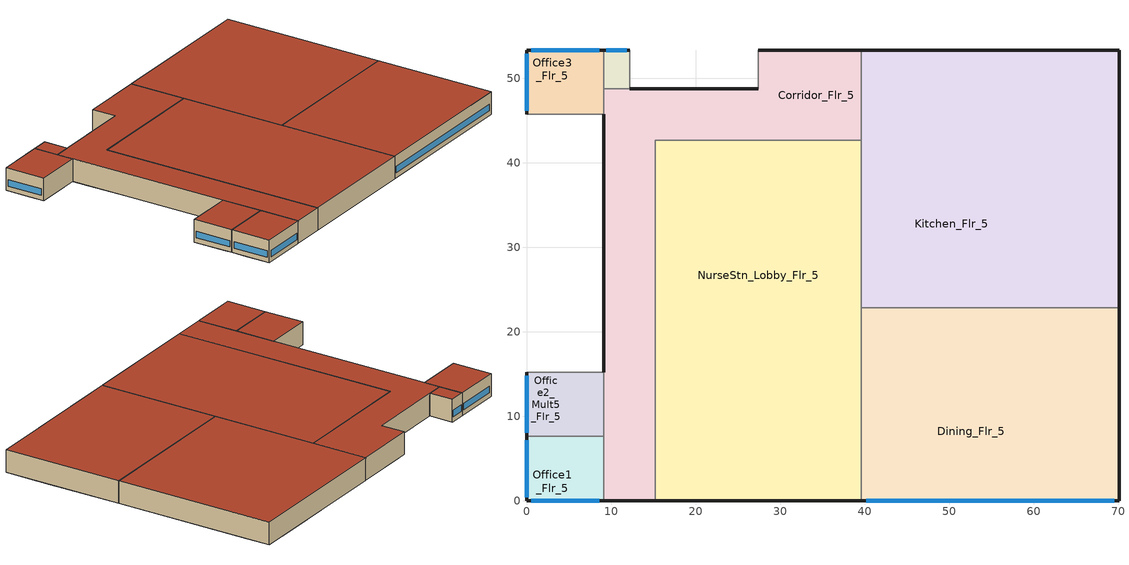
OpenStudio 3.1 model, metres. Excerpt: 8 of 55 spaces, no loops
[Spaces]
Corridor_Flr_5
 floor to NurseStn_Lobby_Flr_4: 15.24,42.67 15.24,33.53 9.14,33.53 9.14,42.67 z17.07
 floor to Corridor_NW_Flr_4: 39.62,53.34 39.62,42.67 9.14,42.67 9.14,48.77 28.96,48.77 28.96,53.34 z17.07
 floor to Corridor_SE_Flr_4: 15.24,10.67 15.24,4.57 9.14,4.57 9.14,10.67 z17.07
 floor adiabatic (Floor Adiabatic construction): 28.96,53.34 28.96,48.77 27.43,48.77 27.43,53.34 z17.07; 15.24,4.57 15.24,0 9.14,0 9.14,4.57 z17.07
 floor to Lab_Flr_4: 15.24,33.53 15.24,10.67 9.14,10.67 9.14,33.53 z17.07
 wall outside: 9.14,0 15.24,0 / 39.62,53.34 27.43,53.34 / 27.43,48.77 12.19,48.77 / 9.14,45.72 9.14,15.24 z17.07:21.34
 wall to Kitchen_Flr_5: 39.62,42.67 39.62,53.34 z17.07:21.34
 wall adiabatic (Wall Adiabatic construction): 27.43,53.34 27.43,48.77 z17.07:21.34
 wall to NurseStn_Lobby_Flr_5: 15.24,0 15.24,42.67 39.62,42.67 z17.07:21.34
 wall to Office1_Flr_5: 9.14,7.62 9.14,0 z17.07:21.34
 wall to Office4_Mult6_Flr_5: 12.19,48.77 9.14,48.77 z17.07:21.34
 wall to Office2_Mult5_Flr_5: 9.14,15.24 9.14,7.62 z17.07:21.34
 wall to Office3_Flr_5: 9.14,48.77 9.14,45.72 z17.07:21.34
 roof outside: 15.24,0 15.24,42.67 39.62,42.67 39.62,53.34 27.43,53.34 27.43,48.77 9.14,48.77 9.14,0 z21.34
Kitchen_Flr_5
 floor to PatRoom5_Mult10_Flr_4: 44.2,53.34 44.2,48.77 39.62,48.77 39.62,53.34 z17.07
 floor to Corridor_NW_Flr_4: 65.53,48.77 65.53,42.67 39.62,42.67 39.62,48.77 z17.07
 floor to Radiology_Flr_4: 60.96,42.67 60.96,22.86 39.62,22.86 39.62,42.67 z17.07
 floor to Corridor_SE_Flr_4: 65.53,42.67 65.53,22.86 60.96,22.86 60.96,42.67 z17.07
 floor to PatRoom4_Flr_4: 70.1,53.34 70.1,48.77 62.48,48.77 62.48,53.34 z17.07
 floor adiabatic (Floor Adiabatic construction): 70.1,48.77 70.1,22.86 65.53,22.86 65.53,48.77 z17.07; 62.48,53.34 62.48,48.77 44.2,48.77 44.2,53.34 z17.07
 wall outside: 70.1,22.86 70.1,53.34 39.62,53.34 z17.07:21.34
 wall to NurseStn_Lobby_Flr_5: 39.62,42.67 39.62,22.86 z17.07:21.34
 wall to Dining_Flr_5: 39.62,22.86 70.1,22.86 z17.07:21.34
 roof outside: 70.1,22.86 70.1,53.34 39.62,53.34 39.62,22.86 z21.34
NurseStn_Lobby_Flr_5
 floor to NurseStn_Lobby_Flr_4: 39.62,42.67 39.62,10.67 28.96,10.67 28.96,19.81 15.24,19.81 15.24,42.67 z17.07
 floor to Corridor_SE_Flr_4: 39.62,10.67 39.62,0 28.96,0 28.96,4.57 15.24,4.57 15.24,10.67 z17.07
 floor adiabatic (Floor Adiabatic construction): 28.96,4.57 28.96,0 15.24,0 15.24,4.57 z17.07
 floor to Lab_Flr_4: 28.96,19.81 28.96,10.67 15.24,10.67 15.24,19.81 z17.07
 wall outside: 15.24,0 39.62,0 z17.07:21.34
 wall to Dining_Flr_5: 39.62,0 39.62,22.86 z17.07:21.34
 roof outside: 39.62,0 39.62,42.67 15.24,42.67 15.24,0 z21.34
Office1_Flr_5
 floor to PatRoom6_Flr_4: 6.1,4.57 6.1,0 0,0 0,4.57 z17.07
 floor to PatRoom7_Mult10_Flr_4: 4.57,7.62 4.57,4.57 0,4.57 0,7.62 z17.07
 floor to Corridor_SE_Flr_4: 9.14,7.62 9.14,4.57 4.57,4.57 4.57,7.62 z17.07
 floor adiabatic (Floor Adiabatic construction): 9.14,4.57 9.14,0 6.1,0 6.1,4.57 z17.07
 wall outside: 0,7.62 0,0 9.14,0 z17.07:21.34
 wall to Office2_Mult5_Flr_5: 9.14,7.62 0,7.62 z17.07:21.34
 window: 0,7.16 0,0.46 / 0.55,0 8.6,0 z17.98:19.2
 roof outside: 9.14,0 9.14,7.62 0,7.62 0,0 z21.34
Office4_Mult6_Flr_5
 floor adiabatic (Floor Adiabatic construction): 12.19,53.34 12.19,48.77 9.14,48.77 9.14,53.34 z17.07
 wall outside: 12.19,53.34 9.14,53.34 z17.07:21.34
 wall to Office3_Flr_5: 9.14,53.34 9.14,48.77 z17.07:21.34
 wall adiabatic (Wall Adiabatic construction): 12.19,48.77 12.19,53.34 z17.07:21.34
 window: 11.88,53.34 9.45,53.34 z17.98:19.2
 roof outside: 12.19,48.77 12.19,53.34 9.14,53.34 9.14,48.77 z21.34
Office3_Flr_5
 floor to PatRoom8_Flr_4: 6.1,53.34 6.1,48.77 0,48.77 0,53.34 z17.07
 floor to Corridor_NW_Flr_4: 9.14,48.77 9.14,45.72 4.57,45.72 4.57,48.77 z17.07
 floor adiabatic (Floor Adiabatic construction): 9.14,53.34 9.14,48.77 6.1,48.77 6.1,53.34 z17.07; 4.57,48.77 4.57,45.72 0,45.72 0,48.77 z17.07
 wall outside: 9.14,53.34 0,53.34 0,45.72 z17.07:21.34
 wall adiabatic (Wall Adiabatic construction): 0,45.72 9.14,45.72 z17.07:21.34
 window: 0,52.88 0,46.18 / 8.6,53.34 0.55,53.34 z17.98:19.2
 roof outside: 9.14,45.72 9.14,53.34 0,53.34 0,45.72 z21.34
Office2_Mult5_Flr_5
 floor to PatRoom7_Mult10_Flr_4: 4.57,8.99 4.57,7.62 0,7.62 0,8.99 z17.07
 floor to Corridor_NW_Flr_4: 9.14,15.24 9.14,10.67 4.57,10.67 4.57,15.24 z17.07
 floor to Corridor_SE_Flr_4: 9.14,10.67 9.14,7.62 4.57,7.62 4.57,10.67 z17.07
 floor adiabatic (Floor Adiabatic construction): 4.57,15.24 4.57,8.99 0,8.99 0,15.24 z17.07
 wall outside: 0,15.24 0,7.62 z17.07:21.34
 wall adiabatic (Wall Adiabatic construction): 9.14,15.24 0,15.24 z17.07:21.34
 window: 0,14.78 0,8.08 z17.98:19.2
 roof outside: 9.14,7.62 9.14,15.24 0,15.24 0,7.62 z21.34
Dining_Flr_5
 floor to NurseStn_Lobby_Flr_4: 60.96,19.81 60.96,10.67 39.62,10.67 39.62,19.81 z17.07
 floor to PatRoom3_Mult10_Flr_4: 70.1,8.99 70.1,4.57 65.53,4.57 65.53,8.99 z17.07
 floor to Radiology_Flr_4: 60.96,22.86 60.96,19.81 39.62,19.81 39.62,22.86 z17.07
 floor to PatRoom2_Flr_4: 70.1,4.57 70.1,0 62.48,0 62.48,4.57 z17.07
 floor to Corridor_SE_Flr_4: 65.53,22.86 65.53,4.57 39.62,4.57 39.62,10.67 60.96,10.67 60.96,22.86 z17.07
 floor to PatRoom1_Mult10_Flr_4: 44.2,4.57 44.2,0 39.62,0 39.62,4.57 z17.07
 floor adiabatic (Floor Adiabatic construction): 70.1,22.86 70.1,8.99 65.53,8.99 65.53,22.86 z17.07; 62.48,4.57 62.48,0 44.2,0 44.2,4.57 z17.07
 wall outside: 39.62,0 70.1,0 70.1,22.86 z17.07:21.34
 window: 40.2,0 69.53,0 z17.98:19.2
 roof outside: 70.1,0 70.1,22.86 39.62,22.86 39.62,0 z21.34
[ClimateZones]
Climate Zone Institution Name 1=ASHRAE; Climate Zone Document Name 1=ANSI/ASHRAE Standard 169; Climate Zone Document Year 1=2006; Climate Zone Value 1=2A
[Building]
-Hospital-ASHRAE 169-2013-2A created: 2021-08-23 21:15:38 +0000: Default Construction Set=90.1-2010 - Hospital - ASHRAE 169-2013-2A; Standards Number of Stories=6; Standards Number of Above Ground Stories=5; Standards Building Type=Hospital
[Site]
Tampa-MacDill AFB_FL_USA: Latitude {deg}=27.85; Longitude {deg}=-82.52; Time Zone {hr}=-5; Elevation {m}=8; Terrain=City
[Site:WaterMainsTemperature]
Calculation Method=Correlation; Annual Average Outdoor Air Temperature {C}=21.85; Maximum Difference In Monthly Average Outdoor Air Temperatures {deltaC}=14.3
[SizingPeriod:DesignDay] Barometric Pressure {Pa}=101229; Sky Clearness=0; Rain Indicator=0; Snow Indicator=0; Day of Month=21; Daylight Saving Time Indicator=0; Humidity Indicating Type=Wetbulb; Dry-Bulb Temperature Range Modifier Type=DefaultMultipliers
Name | Maximum Dry-Bulb Temperature {C} | Daily Dry-Bulb Temperature Range {deltaC} | Humidity Indicating Conditions at Maximum Dry-Bulb | Wind Speed {m/s} | Wind Direction {deg} | Month | Day Type | Solar Model Indicator | ASHRAE Taub | ASHRAE Taud
Tampa-MacDill.AFB_FL_USA Ann Clg .4% Condns DB=>MWB | 33.9 | 7.9 | 25.1 | 3.1 | 270 | 8 | SummerDesignDay | ASHRAETau | 0.491 | 2.016
Tampa-MacDill.AFB_FL_USA Ann Htg 99.6% Condns DB | 4.6 | 0 | 4.6 | 2.5 | 10 | 1 | WinterDesignDay | ASHRAEClearSky
[Site:GroundTemperature:FCfactorMethod]
January Ground Temperature {C}=24.2; February Ground Temperature {C}=18.9; March Ground Temperature {C}=15.7; April Ground Temperature {C}=13.6; May Ground Temperature {C}=15.5; June Ground Temperature {C}=17.1; July Ground Temperature {C}=21.2; August Ground Temperature {C}=26.9; September Ground Temperature {C}=27.6; October Ground Temperature {C}=27.9; November Ground Temperature {C}=27.4; December Ground Temperature {C}=26.2
[Material:NoMass] Thermal Absorptance=0.9; Solar Absorptance=0.7
Name | Roughness | Thermal Resistance {m2-K/W} | Visible Absorptance
CP02 CARPET PAD | VeryRough | 0.21648 | 0.8
Nonres_Floor_Insulation | MediumSmooth | 2.88292 | 0.7
Typical Insulation R-6.78 | Smooth | 1.19347 | 0.7
Typical Carpet Pad | Smooth | 0.21648 | 0.8
Typical Insulation R-4.23 | Smooth | 0.745657 | 0.7
Typical Insulation R-19.72 | Smooth | 3.4722 | 0.7
Typical Insulation R-0.58 | Smooth | 0.101875 | 0.7
Typical Insulation R-0.01 | Smooth | 0.001 | 0.7
[Material]
Name | Roughness | Thickness {m} | Conductivity {W/m-K} | Density {kg/m3} | Specific Heat {J/kg-K} | Thermal Absorptance | Solar Absorptance | Visible Absorptance
100mm Normalweight concrete floor | MediumSmooth | 0.1016 | 2.31 | 2322 | 832
G01 13mm gypsum board | Smooth | 0.0127 | 0.16 | 800 | 1090 | 0.9 | 0.7 | 0.5
4 in. Normalweight Concrete Floor | MediumRough | 0.1016 | 2.31 | 2322 | 832 | 0.9 | 0.7 | 0.7
1IN Stucco | Smooth | 0.0253 | 0.6918 | 1858 | 837 | 0.9 | 0.7 | 0.92
8IN CONCRETE HW RefBldg | Rough | 0.2032 | 1.311 | 2240 | 836.8 | 0.9 | 0.7 | 0.7
1/2IN Gypsum | Smooth | 0.0127 | 0.16 | 784.9 | 830 | 0.9 | 0.4 | 0.4
Roof Membrane - Highly Reflective | VeryRough | 0.0095 | 0.16 | 1121.29 | 1460 | 0.75 | 0.45 | 0.7
Metal Roof Surface; F08 Metal surface | Smooth | 0.0008 | 45.28 | 7824 | 500 | 0.9 | 0.7 | 0.7
6 in. Normalweight Concrete Floor | MediumRough | 0.1524 | 2.31 | 2322 | 832 | 0.9 | 0.7 | 0.7
8 in. Concrete Block Basement Wall | MediumRough | 0.2032 | 1.326 | 1842 | 912 | 0.9 | 0.7 | 0.7
G05 25mm wood | MediumSmooth | 0.0254 | 0.15 | 608 | 1630 | 0.9 | 0.5 | 0.5
Std Wood 6inch | MediumSmooth | 0.15 | 0.12 | 540 | 1210 | 0.9 | 0.7 | 0.7
[Construction]
Floor Adiabatic construction: CP02 CARPET PAD, 100mm Normalweight concrete floor, Nonres_Floor_Insulation
Wall Adiabatic construction; Typical Interior Wall: G01 13mm gypsum board, G01 13mm gypsum board
Typical Insulated Exterior Mass Floor R-9.35: Typical Insulation R-6.78, 4 in. Normalweight Concrete Floor, Typical Carpet Pad
Typical Insulated Exterior Mass Wall R-6.62: 1IN Stucco, 8IN CONCRETE HW RefBldg, Typical Insulation R-4.23, 1/2IN Gypsum
Typical IEAD Roof - Highly Reflective R-20.83: Roof Membrane - Highly Reflective, Typical Insulation R-19.72, Metal Roof Surface
Typical Interior Floor: 100mm Normalweight concrete floor, CP02 CARPET PAD
Typical Interior Ceiling: CP02 CARPET PAD, 100mm Normalweight concrete floor
Typical Insulated Carpeted 6in Slab Floor: 6 in. Normalweight Concrete Floor, Typical Carpet Pad
Typical Insulated Basement Mass Wall: 8 in. Concrete Block Basement Wall
U 0.72 SHGC 0.25 Sgl Ref-B-M Tint 6mm: REF B TINT MID 6MM
Typical Insulated Metal Door R-1.43: F08 Metal surface, Typical Insulation R-0.58
U 0.88 SHGC 0.16 Sgl Ref-A-L Clr 6mm: REF A CLEAR LO 6MM
Typical Overhead Door R-0.86: Typical Insulation R-0.01
U 1.98 SHGC 0.36 Sgl Ref-B-H Clr 6mm: REF B CLEAR HI 6MM
Typical Interior Window: Clear 3mm
Typical Interior Door; Typical Interior Partition: G05 25mm wood
InteriorFurnishings: Std Wood 6inch
[DefaultConstructionSet]
90.1-2010 - Hospital - ASHRAE 169-2013-2A: Default Exterior Surface Constructions=Default Surface Constructions 1; Default Interior Surface Constructions=Default Surface Constructions 2; Default Ground Contact Surface Constructions=Default Surface Constructions 3; Default Exterior SubSurface Constructions=Default Sub Surface Constructions 1; Default Interior SubSurface Constructions=Default Sub Surface Constructions 2; Interior Partition Construction=Typical Interior Partition
[DefaultSurfaceConstructions]
Name | Floor Construction | Wall Construction | Roof Ceiling Construction
Default Surface Constructions 1 | Typical Insulated Exterior Mass Floor R-9.35 | Typical Insulated Exterior Mass Wall R-6.62 | Typical IEAD Roof - Highly Reflective R-20.83
Default Surface Constructions 2 | Typical Interior Floor | Typical Interior Wall | Typical Interior Ceiling
Default Surface Constructions 3 | Typical Insulated Carpeted 6in Slab Floor | Typical Insulated Basement Mass Wall
[DefaultSubSurfaceConstructions]
Name | Fixed Window Construction | Operable Window Construction | Door Construction | Glass Door Construction | Overhead Door Construction | Skylight Construction | Tubular Daylight Dome Construction | Tubular Daylight Diffuser Construction
Default Sub Surface Constructions 1 | U 0.72 SHGC 0.25 Sgl Ref-B-M Tint 6mm | U 0.72 SHGC 0.25 Sgl Ref-B-M Tint 6mm | Typical Insulated Metal Door R-1.43 | U 0.88 SHGC 0.16 Sgl Ref-A-L Clr 6mm | Typical Overhead Door R-0.86 | U 1.98 SHGC 0.36 Sgl Ref-B-H Clr 6mm | Typical Interior Window | Typical Interior Window
Default Sub Surface Constructions 2 | Typical Interior Window | Typical Interior Window | Typical Interior Door
[WindowMaterial:Glazing] Optical Data Type=SpectralAverage; Infrared Transmittance at Normal Incidence=0; Front Side Infrared Hemispherical Emissivity=0.84; Conductivity {W/m-K}=0.9; Dirt Correction Factor for Solar and Visible Transmittance=1; Solar Diffusing=No
Name | Thickness {m} | Solar Transmittance at Normal Incidence | Front Side Solar Reflectance at Normal Incidence | Back Side Solar Reflectance at Normal Incidence | Visible Transmittance at Normal Incidence | Front Side Visible Reflectance at Normal Incidence | Back Side Visible Reflectance at Normal Incidence | Back Side Infrared Hemispherical Emissivity
REF B TINT MID 6MM | 0.006 | 0.1 | 0.11 | 0.41 | 0.13 | 0.1 | 0.32 | 0.45
REF A CLEAR LO 6MM | 0.006 | 0.066 | 0.341 | 0.493 | 0.08 | 0.41 | 0.37 | 0.4
REF B CLEAR HI 6MM | 0.006 | 0.24 | 0.16 | 0.32 | 0.3 | 0.16 | 0.29 | 0.6
Clear 3mm | 0.003 | 0.837 | 0.075 | 0.075 | 0.898 | 0.081 | 0.081 | 0.84
[Space] Building Story=Building Story 6; Part of Total Floor Area=Yes
Name | Space Type | Thermal Zone
Office1_Flr_5 | Hospital Office | Office1_Flr_5 ZN
Corridor_Flr_5 | Hospital Corridor | Corridor_Flr_5 ZN
Kitchen_Flr_5 | Hospital Kitchen | Kitchen_Flr_5 ZN
Office3_Flr_5 | Hospital Office | Office3_Flr_5 ZN
Office2_Mult5_Flr_5 | Hospital Office | Office2_Mult5_Flr_5 ZN
NurseStn_Lobby_Flr_5 | Hospital NurseStn | NurseStn_Lobby_Flr_5 ZN
Office4_Mult6_Flr_5 | Hospital Office | Office4_Mult6_Flr_5 ZN
Dining_Flr_5 | Hospital Dining | Dining_Flr_5 ZN
[BuildingStory]
Building Story 6: Nominal Z Coordinate {m}=17.0732
[SpaceType] Standards Building Type=Hospital
Name | Default Schedule Set | Design Specification Outdoor Air Object | Standards Space Type
Hospital Corridor | Hospital Corridor Schedule Set | Hospital Corridor Ventilation | Corridor
Hospital Dining | Hospital Dining Schedule Set | Hospital Dining Ventilation | Dining
Hospital Kitchen | Hospital Kitchen Schedule Set | Hospital Kitchen Ventilation | Kitchen
Hospital NurseStn | Hospital NurseStn Schedule Set | Hospital NurseStn Ventilation | NurseStn
Hospital Office | Hospital Office Schedule Set | Hospital Office Ventilation | Office
[People:Definition] Number of People Calculation Method=People/Area; Fraction Radiant=0.3
Name | People per Space Floor Area {person/m2}
Hospital Corridor People Definition | 0.0107639
Hospital Dining People Definition | 0.107639
Hospital Kitchen People Definition | 0.0538196
Hospital NurseStn People Definition | 0.0143483
Hospital Office People Definition | 0.0753474
[People] Work Efficiency Schedule=Work Efficiency Schedule; Clothing Insulation Schedule=Clothing Schedule; Air Velocity Schedule=Air Velocity Schedule; Multiplier=1
Name | People Definition | Space or SpaceType
Hospital Corridor People | Hospital Corridor People Definition | Hospital Corridor
Hospital Dining People | Hospital Dining People Definition | Hospital Dining
Hospital Kitchen People | Hospital Kitchen People Definition | Hospital Kitchen
Hospital NurseStn People | Hospital NurseStn People Definition | Hospital NurseStn
Hospital Office People | Hospital Office People Definition | Hospital Office
[Lights:Definition] Design Level Calculation Method=Watts/Area; Fraction Radiant=0.7; Fraction Visible=0.2; Return Air Fraction=0
Name | Watts per Space Floor Area {W/m2}
Hospital Corridor Lights Definition | 9.57988
Hospital Dining Lights Definition | 6.99654
Hospital Kitchen Lights Definition | 10.6563
Hospital NurseStn Lights Definition | 9.3646
Hospital Office Lights Definition | 10.7639
[Lights] Fraction Replaceable=1
Name | Lights Definition | Space or SpaceType
Hospital Corridor Lights | Hospital Corridor Lights Definition | Hospital Corridor
Hospital Dining Lights | Hospital Dining Lights Definition | Hospital Dining
Hospital Kitchen Lights | Hospital Kitchen Lights Definition | Hospital Kitchen
Hospital NurseStn Lights | Hospital NurseStn Lights Definition | Hospital NurseStn
Hospital Office Lights | Hospital Office Lights Definition | Hospital Office
[ElectricEquipment:Definition] Fraction Latent=0; Fraction Lost=0
Name | Design Level Calculation Method | Watts per Space Floor Area {W/m2} | Fraction Radiant | Design Level {W}
Hospital Dining Elec Equip Definition; Hospital Office Elec Equip Definition | Watts/Area | 10.7639 | 0.5
Hospital Kitchen Elec Equip Definition | Watts/Area | 80.7293 | 0.5
Hospital NurseStn Elec Equip Definition | Watts/Area | 11.1945 | 0.5
Kitchen Electric Equipment Definition1 | EquipmentLevel |  | 0.25 | 915
Kitchen Electric Equipment Definition2 | EquipmentLevel |  | 0.25 | 855
[ElectricEquipment]
Name | Electric Equipment Definition | Space or SpaceType | Schedule
Hospital Dining Elec Equip | Hospital Dining Elec Equip Definition | Hospital Dining
Hospital Kitchen Elec Equip | Hospital Kitchen Elec Equip Definition | Hospital Kitchen
Hospital NurseStn Elec Equip | Hospital NurseStn Elec Equip Definition | Hospital NurseStn
Hospital Office Elec Equip | Hospital Office Elec Equip Definition | Hospital Office
Kitchen_Reach-in-Freezer | Kitchen Electric Equipment Definition1 | Hospital Kitchen | Hospital ALWAYS_ON
Kitchen_Reach-in-Refrigerator | Kitchen Electric Equipment Definition2 | Hospital Kitchen | Hospital ALWAYS_ON
[DesignSpecification:OutdoorAir] Outdoor Air Method=Sum
Name | Outdoor Air Flow per Floor Area {m3/s-m2} | Outdoor Air Flow per Person {m3/s-person} | Outdoor Air Flow Rate {m3/s}
Hospital Corridor Ventilation | 0.0003048
Hospital Dining Ventilation | 0.0009144 | 0.00353961
Hospital Kitchen Ventilation | 0 | 0 | 3.398
Hospital NurseStn Ventilation; Hospital Office Ventilation | 0.0003048 | 0.00235974
[DefaultScheduleSet] People Activity Level Schedule=Hospital ACTIVITY_SCH; Infiltration Schedule=Hospital INFIL_SCH_PNNL
Name | Number of People Schedule | Lighting Schedule | Electric Equipment Schedule | Gas Equipment Schedule
Hospital Corridor Schedule Set | Hospital BLDG_OCC_EXTD_SCH | Hospital BLDG_LIGHT_CORRIDOR_SCH | Hospital BLDG_EQUIP_SCH
Hospital Dining Schedule Set | Hospital BLDG_OCC_EXTD_SCH | Hospital BLDG_LIGHT_SCH | Hospital BLDG_EQUIP_EXTD_SCH
Hospital Kitchen Schedule Set | Hospital BLDG_OCC_EXTD_SCH | Hospital BLDG_LIGHT_SCH | Hospital BLDG_EQUIP_EXTD_SCH | Hospital BLDG_EQUIP_SCH
Hospital NurseStn Schedule Set | Hospital BLDG_OCC_EXTD_SCH | Hospital BLDG_LIGHT_NURSEFLR234_SCH | Hospital BLDG_EQUIP_SCH
Hospital Office Schedule Set | Hospital BLDG_OCC_SCH | Hospital BLDG_LIGHT_OFFICE_SCH | Hospital BLDG_EQUIP_SCH
[ThermostatSetpoint:DualSetpoint] Heating Setpoint Temperature Schedule=Hospital HTGSETP_SCH; Cooling Setpoint Temperature Schedule=Hospital CLGSETP_SCH
Hospital Corridor Thermostat 3; Hospital Dining Thermostat 1; Hospital Kitchen Thermostat 1; Hospital NurseStn Thermostat 3; Hospital Office Thermostat 1; Hospital Office Thermostat 3; Hospital Office Thermostat 4; Hospital Office Thermostat 5
[GasEquipment:Definition]
Hospital Kitchen Gas Equip Definition: Design Level Calculation Method=Watts/Area; Watts per Space Floor Area {W/m2}=161.389; Fraction Latent=0; Fraction Radiant=0.5; Fraction Lost=0
[GasEquipment]
Hospital Kitchen Gas Equip: Gas Equipment Definition=Hospital Kitchen Gas Equip Definition; Space or SpaceType=Hospital Kitchen
[SpaceInfiltration:DesignFlowRate] Schedule=Hospital INFIL_SCH_PNNL; Design Flow Rate Calculation Method=Flow/ExteriorArea; Constant Term Coefficient=0; Temperature Term Coefficient=0; Velocity Term Coefficient=0.224; Velocity Squared Term Coefficient=0
Name | Space or SpaceType | Flow per Exterior Surface Area {m3/s-m2}
Corridor_Flr_5 Infiltration | Corridor_Flr_5 | 0.000200818
Dining_Flr_5 Infiltration | Dining_Flr_5 | 0.000140274
Kitchen_Flr_5 Infiltration | Kitchen_Flr_5 | 0.000124619
NurseStn_Lobby_Flr_5 Infiltration | NurseStn_Lobby_Flr_5 | 5.17915e-05
Office1_Flr_5 Infiltration | Office1_Flr_5 | 0.00028855
Office2_Mult5_Flr_5 Infiltration | Office2_Mult5_Flr_5 | 0.00018126
Office3_Flr_5 Infiltration | Office3_Flr_5 | 0.000288571
Office4_Mult6_Flr_5 Infiltration | Office4_Mult6_Flr_5 | 0.000275003
[ThermalZone] Use Ideal Air Loads=No
Corridor_Flr_5 ZN: Thermostat=Hospital Corridor Thermostat 3
Dining_Flr_5 ZN: Thermostat=Hospital Dining Thermostat 1
Kitchen_Flr_5 ZN: Thermostat=Hospital Kitchen Thermostat 1
NurseStn_Lobby_Flr_5 ZN: Thermostat=Hospital NurseStn Thermostat 3
Office1_Flr_5 ZN: Thermostat=Hospital Office Thermostat 1; Primary Daylighting Control=Office1_Flr_5 Daylt Sensor 1; Fraction of Zone Controlled by Primary Daylighting Control=0.224; Secondary Daylighting Control=Office1_Flr_5 Daylt Sensor 2; Fraction of Zone Controlled by Secondary Daylighting Control=0.224
Office2_Mult5_Flr_5 ZN: Thermostat=Hospital Office Thermostat 3; Multiplier=5
Office3_Flr_5 ZN: Thermostat=Hospital Office Thermostat 4; Primary Daylighting Control=Office3_Flr_5 Daylt Sensor 1; Fraction of Zone Controlled by Primary Daylighting Control=0.224; Secondary Daylighting Control=Office3_Flr_5 Daylt Sensor 2; Fraction of Zone Controlled by Secondary Daylighting Control=0.224
Office4_Mult6_Flr_5 ZN: Thermostat=Hospital Office Thermostat 5; Multiplier=6
[AvailabilityManager:NightCycle] Applicability Schedule=Always On Discrete; Control Type=CycleOnAny; Thermostat Tolerance {deltaC}=1
Name | Cycling Run Time {s}
Availability Manager Night Cycle 1; Availability Manager Night Cycle 2; Availability Manager Night Cycle 3; Availability Manager Night Cycle 4; Availability Manager Night Cycle 5; Availability Manager Night Cycle 6; Availability Manager Night Cycle 7 | 1800
Availability Manager Night Cycle 8 | 3600
[Refrigeration:Compressor] Refrigeration Compressor Power Curve=Old_Low_Temp_Comp_Pwr_Curve; Refrigeration Compressor Capacity Curve=Old_Low_Temp_Comp_Cap_Curve; Rated Return Gas Temperature {C}=18.3; Rated Subcooling {deltaC}=0
Refrigeration Compressor 1; Refrigeration Compressor 2; Refrigeration Compressor 3; Refrigeration Compressor 4; Refrigeration Compressor 5; Refrigeration Compressor 6; Refrigeration Compressor 7; Refrigeration Compressor 8; Refrigeration Compressor 9; Refrigeration Compressor 10; Refrigeration Compressor 11; Refrigeration Compressor 12; Refrigeration Compressor 13; Refrigeration Compressor 14; Refrigeration Compressor 15; Refrigeration Compressor 16; Refrigeration Compressor 17; Refrigeration Compressor 18; Refrigeration Compressor 19; Refrigeration Compressor 20
[EnergyManagementSystem:Sensor]
Name | Output Variable or Output Meter | Output Variable or Output Meter Index Key
Facility_Int_LTG | InteriorLights:Electricity
Mains_Water_Temp_Sen | Site Mains Water Temperature | Environment
OAT; OAT_1; OAT_2; OAT_3 | Site Outdoor Air Drybulb Temperature | Environment
[EnergyManagementSystem:Program]
Transformer_Load_Prog: SET Wired_LTG = Facility_Int_LTG*0.022
Mains_Water_Prg: SET Mains_Water_Temp_Act = Mains_Water_Temp_Sen
CAVKITCHENOptimumStartProg0: IF DaylightSavings==0 && DayOfWeek>1 && Hour==5 && OAT<23.9 && OAT>1.7; SET CAVKITCHENClgSch0 = 29.4; SET CAVKITCHENHtgSch0 = 15.6; ELSEIF DaylightSavings==0 && DayOfWeek==1 && Hour==7 && OAT<23.9 && OAT>1.7; SET CAVKITCHENClgSch0 = 29.4; SET CAVKITCHENHtgSch0 = 15.6; ELSEIF DaylightSavings==1 && DayOfWeek>1 && Hour==4 && OAT<23.9 && OAT>1.7; SET CAVKITCHENClgSch0 = 29.4; SET CAVKITCHENHtgSch0 = 15.6; ELSEIF DaylightSavings==1 && DayOfWeek==1 && Hour==6 && OAT<23.9 && OAT>1.7; SET CAVKITCHENClgSch0 = 29.4; SET CAVKITCHENHtgSch0 = 15.6; ELSE; SET CAVKITCHENClgSch0 = NULL; SET CAVKITCHENHtgSch0 = NULL; ENDIF
VAV1OptimumStartProg0: IF DaylightSavings==0 && DayOfWeek>1 && Hour==5 && OAT_1<23.9 && OAT_1>1.7; SET VAV1ClgSch0 = 29.4; SET VAV1HtgSch0 = 15.6; ELSEIF DaylightSavings==0 && DayOfWeek==1 && Hour==7 && OAT_1<23.9 && OAT_1>1.7; SET VAV1ClgSch0 = 29.4; SET VAV1HtgSch0 = 15.6; ELSEIF DaylightSavings==1 && DayOfWeek>1 && Hour==4 && OAT_1<23.9 && OAT_1>1.7; SET VAV1ClgSch0 = 29.4; SET VAV1HtgSch0 = 15.6; ELSEIF DaylightSavings==1 && DayOfWeek==1 && Hour==6 && OAT_1<23.9 && OAT_1>1.7; SET VAV1ClgSch0 = 29.4; SET VAV1HtgSch0 = 15.6; ELSE; SET VAV1ClgSch0 = NULL; SET VAV1HtgSch0 = NULL; ENDIF
VAV2OptimumStartProg0: IF DaylightSavings==0 && DayOfWeek>1 && Hour==5 && OAT_2<23.9 && OAT_2>1.7; SET VAV2ClgSch0 = 29.4; SET VAV2HtgSch0 = 15.6; ELSEIF DaylightSavings==0 && DayOfWeek==1 && Hour==7 && OAT_2<23.9 && OAT_2>1.7; SET VAV2ClgSch0 = 29.4; SET VAV2HtgSch0 = 15.6; ELSEIF DaylightSavings==1 && DayOfWeek>1 && Hour==4 && OAT_2<23.9 && OAT_2>1.7; SET VAV2ClgSch0 = 29.4; SET VAV2HtgSch0 = 15.6; ELSEIF DaylightSavings==1 && DayOfWeek==1 && Hour==6 && OAT_2<23.9 && OAT_2>1.7; SET VAV2ClgSch0 = 29.4; SET VAV2HtgSch0 = 15.6; ELSE; SET VAV2ClgSch0 = NULL; SET VAV2HtgSch0 = NULL; ENDIF
VAVPATRMSOptimumStartProg0: IF DaylightSavings==0 && DayOfWeek>1 && Hour==5 && OAT_3<23.9 && OAT_3>1.7; SET VAVPATRMSClgSch0 = 29.4; SET VAVPATRMSHtgSch0 = 15.6; ELSEIF DaylightSavings==0 && DayOfWeek==1 && Hour==7 && OAT_3<23.9 && OAT_3>1.7; SET VAVPATRMSClgSch0 = 29.4; SET VAVPATRMSHtgSch0 = 15.6; ELSEIF DaylightSavings==1 && DayOfWeek>1 && Hour==4 && OAT_3<23.9 && OAT_3>1.7; SET VAVPATRMSClgSch0 = 29.4; SET VAVPATRMSHtgSch0 = 15.6; ELSEIF DaylightSavings==1 && DayOfWeek==1 && Hour==6 && OAT_3<23.9 && OAT_3>1.7; SET VAVPATRMSClgSch0 = 29.4; SET VAVPATRMSHtgSch0 = 15.6; ELSE; SET VAVPATRMSClgSch0 = NULL; SET VAVPATRMSHtgSch0 = NULL; ENDIF
[EnergyManagementSystem:ProgramCallingManager]
Transformer_Load_Prog_Manager: AfterPredictorAfterHVACManagers; Transformer_Load_Prog
Mains_Water_Prg_Mgr: BeginTimestepBeforePredictor; Mains_Water_Prg
CAVKITCHENOptimumStartCallingManager0: BeginTimestepBeforePredictor; CAVKITCHENOptimumStartProg0
VAV1OptimumStartCallingManager0: BeginTimestepBeforePredictor; VAV1OptimumStartProg0
VAV2OptimumStartCallingManager0: BeginTimestepBeforePredictor; VAV2OptimumStartProg0
VAVPATRMSOptimumStartCallingManager0: BeginTimestepBeforePredictor; VAVPATRMSOptimumStartProg0
[EnergyManagementSystem:OutputVariable]
Wired_LTG: EMS Variable=Wired_LTG; Type of Data in Variable=Summed; Update Frequency=ZoneTimeStep; Units=J
[ElectricLoadCenter:Transformer]
Transformer_1: Availability Schedule=Always On Discrete; Transformer Usage=PowerInFromGrid; Rated Capacity {VA}=500000; Phase=3; Conductor Material=Aluminum; Full Load Temperature Rise {C}=150; Fraction of Eddy Current Losses=0.1; Performance Input Method=NominalEfficiency; Nameplate Efficiency=0.987; Per Unit Load for Nameplate Efficiency=0.35; Reference Temperature for Nameplate Efficiency {C}=75; Consider Transformer Loss for Utility Cost=Yes; Meter Name 1=Wired_LTG_Electricity; Meter Name 2=InteriorEquipment:Electricity
[InternalMass:Definition]
Internal Mass Definition 1: Construction=InteriorFurnishings; Design Level Calculation Method=SurfaceArea/Area; Surface Area per Space Floor Area=2
[InternalMass] Internal Mass Definition=Internal Mass Definition 1; Multiplier=1
Name | Space or SpaceType
Dining_Flr_5 Mass | Dining_Flr_5
Office4_Mult6_Flr_5 Mass | Office4_Mult6_Flr_5
NurseStn_Lobby_Flr_5 Mass | NurseStn_Lobby_Flr_5
Office1_Flr_5 Mass | Office1_Flr_5
Corridor_Flr_5 Mass | Corridor_Flr_5
Office2_Mult5_Flr_5 Mass | Office2_Mult5_Flr_5
Kitchen_Flr_5 Mass | Kitchen_Flr_5
Office3_Flr_5 Mass | Office3_Flr_5
[EnergyManagementSystem:Actuator] Actuated Component Control Type=Schedule Value
Name | Actuated Component | Actuated Component Type
Mains_Water_Temp_Act | Mains Water Temperature | Schedule:Constant
CAVKITCHENHtgSch0; VAV1HtgSch0; VAV2HtgSch0; VAVPATRMSHtgSch0 | Hospital HTGSETP_SCH | Schedule:Year
CAVKITCHENClgSch0; VAV1ClgSch0; VAV2ClgSch0; VAVPATRMSClgSch0 | Hospital CLGSETP_SCH | Schedule:Year
[Exterior:Lights:Definition]
NonDimming Exterior Lights Def: Design Level {W}=13506
[Exterior:Lights]
NonDimming Exterior Lights Def: Exterior Lights Definition=NonDimming Exterior Lights Def; Schedule=Hospital Exterior_Lgt_ALWAYS_ON; Control Option=AstronomicalClock
[Exterior:FuelEquipment:Definition]
Name | Design Level {W}
Fuel equipment 1 Def | 162963
Fuel equipment 2 Def | 847.2
[Exterior:FuelEquipment] Fuel Use Type=Electricity
Name | Exterior Fuel Equipment Definition | Schedule
Fuel equipment 1 | Fuel equipment 1 Def | Hospital BLDG_ELEVATORS
Fuel equipment 2 | Fuel equipment 2 Def | Hospital ELEV_LIGHT_FAN_SCH_ADD_DF
[HeatExchanger:AirToAir:SensibleAndLatent] Availability Schedule=Always On Discrete; Nominal Supply Air Flow Rate {m3/s}=autosize; Sensible Effectiveness at 100% Heating Air Flow=0.7; Latent Effectiveness at 100% Heating Air Flow=0.6; Sensible Effectiveness at 75% Heating Air Flow=0.7; Latent Effectiveness at 75% Heating Air Flow=0.6; Sensible Effectiveness at 100% Cooling Air Flow=0.75; Latent Effectiveness at 100% Cooling Air Flow=0.6; Sensible Effectiveness at 75% Cooling Air Flow=0.75; Latent Effectiveness at 75% Cooling Air Flow=0.6; Supply Air Outlet Temperature Control=No; Heat Exchanger Type=Rotary; Frost Control Type=ExhaustOnly; Threshold Temperature {C}=-23.3; Initial Defrost Time Fraction=0.167; Rate of Defrost Time Fraction Increase {1/K}=1.44; Economizer Lockout=Yes
Name | Nominal Electric Power {W}
VAV_ICU ERV | 1540.03
VAV_PATRMS ERV | 3274.64
[SetpointManager:OutdoorAirPretreat] Minimum Setpoint Temperature {C}=-99; Maximum Setpoint Temperature {C}=99; Minimum Setpoint Humidity Ratio {kgWater/kgDryAir}=1e-05; Maximum Setpoint Humidity Ratio {kgWater/kgDryAir}=1
Name | Setpoint Node or NodeList
Setpoint Manager Outdoor Air Pretreat 1 | VAV_ICU ERV Primary Outlet Air Node
Setpoint Manager Outdoor Air Pretreat 2 | VAV_PATRMS ERV Primary Outlet Air Node
[Daylighting:Control] Position Z-Coordinate {m}=17.8352; Illuminance Setpoint {lux}=500; Lighting Control Type=Stepped; Minimum Input Power Fraction for Continuous Dimming Control=0.3; Minimum Light Output Fraction for Continuous Dimming Control=0.2; Number of Stepped Control Steps=3; Probability Lighting will be Reset When Needed in Manual Stepped Control=1; Maximum Allowable Discomfort Glare Index=22
Name | Space | Position X-Coordinate {m} | Position Y-Coordinate {m}
Office1_Flr_5 Daylt Sensor 1 | Office1_Flr_5 | 4.572 | 1.405008
Office1_Flr_5 Daylt Sensor 2 | Office1_Flr_5 | 2.831304 | 3.81
Office3_Flr_5 Daylt Sensor 1 | Office3_Flr_5 | 1.405008 | 49.53
Office3_Flr_5 Daylt Sensor 2 | Office3_Flr_5 | 4.572 | 50.5087
[Schedule:Constant]
Name | Value
Always On Discrete | 1
Mains Water Temperature | 10
[Schedule:Ruleset]
Name | Default Day Schedule | Summer Design Day Schedule | Winter Design Day Schedule
Clothing Schedule | Clothing Schedule Default Winter Clothes
Air Velocity Schedule | Air Velocity Schedule Default
Work Efficiency Schedule | Work Efficiency Schedule Default
Hospital BLDG_OCC_SCH | Hospital BLDG_OCC_SCH Default | Hospital BLDG_OCC_SCH Summer Design Day | Hospital BLDG_OCC_SCH Winter Design Day
Hospital ACTIVITY_SCH | Hospital ACTIVITY_SCH Default | Hospital ACTIVITY_SCH Summer Design Day | Hospital ACTIVITY_SCH Winter Design Day
Hospital BLDG_EQUIP_SCH | Hospital BLDG_EQUIP_SCH Default | Hospital BLDG_EQUIP_SCH Summer Design Day | Hospital BLDG_EQUIP_SCH Winter Design Day
Hospital INFIL_SCH_PNNL | Hospital INFIL_SCH_PNNL Default | Hospital INFIL_SCH_PNNL Summer Design Day | Hospital INFIL_SCH_PNNL Winter Design Day
Hospital HTGSETP_SCH | Hospital HTGSETP_SCH Default | Hospital HTGSETP_SCH Summer Design Day | Hospital HTGSETP_SCH Winter Design Day
Hospital CLGSETP_SCH | Hospital CLGSETP_SCH Default | Hospital CLGSETP_SCH Summer Design Day | Hospital CLGSETP_SCH Winter Design Day
Hospital BLDG_OCC_EXTD_SCH | Hospital BLDG_OCC_EXTD_SCH Default | Hospital BLDG_OCC_EXTD_SCH Summer Design Day | Hospital BLDG_OCC_EXTD_SCH Winter Design Day
Hospital BLDG_LIGHT_CORRIDOR_SCH | Hospital BLDG_LIGHT_CORRIDOR_SCH Default | Hospital BLDG_LIGHT_CORRIDOR_SCH Summer Design Day | Hospital BLDG_LIGHT_CORRIDOR_SCH Winter Design Day
Hospital BLDG_LIGHT_SCH | Hospital BLDG_LIGHT_SCH Default | Hospital BLDG_LIGHT_SCH Summer Design Day | Hospital BLDG_LIGHT_SCH Winter Design Day
Hospital BLDG_EQUIP_EXTD_SCH | Hospital BLDG_EQUIP_EXTD_SCH Default | Hospital BLDG_EQUIP_EXTD_SCH Summer Design Day | Hospital BLDG_EQUIP_EXTD_SCH Winter Design Day
Hospital BLDG_LIGHT_NURSEFLR234_SCH | Hospital BLDG_LIGHT_NURSEFLR234_SCH Default | Hospital BLDG_LIGHT_NURSEFLR234_SCH Summer Design Day | Hospital BLDG_LIGHT_NURSEFLR234_SCH Winter Design Day
Hospital BLDG_LIGHT_OFFICE_SCH | Hospital BLDG_LIGHT_OFFICE_SCH Default | Hospital BLDG_LIGHT_OFFICE_SCH Summer Design Day | Hospital BLDG_LIGHT_OFFICE_SCH Winter Design Day
Hospital ALWAYS_ON | Hospital ALWAYS_ON Default | Hospital ALWAYS_ON Summer Design Day | Hospital ALWAYS_ON Winter Design Day
Hospital Exterior_Lgt_ALWAYS_ON | Hospital Exterior_Lgt_ALWAYS_ON Default | Hospital Exterior_Lgt_ALWAYS_ON Summer Design Day | Hospital Exterior_Lgt_ALWAYS_ON Winter Design Day
Hospital BLDG_ELEVATORS | Hospital BLDG_ELEVATORS Default | Hospital BLDG_ELEVATORS Summer Design Day | Hospital BLDG_ELEVATORS Winter Design Day
Hospital ELEV_LIGHT_FAN_SCH_ADD_DF | Hospital ELEV_LIGHT_FAN_SCH_ADD_DF Default | Hospital ELEV_LIGHT_FAN_SCH_ADD_DF Summer Design Day | Hospital ELEV_LIGHT_FAN_SCH_ADD_DF Winter Design Day
[Schedule:Day]
Clothing Schedule Default Winter Clothes; Hospital BLDG_OCC_SCH Summer Design Day; Hospital BLDG_EQUIP_SCH Summer Design Day; Hospital BLDG_OCC_EXTD_SCH Summer Design Day; Hospital BLDG_LIGHT_CORRIDOR_SCH Summer Design Day; Hospital BLDG_LIGHT_SCH Summer Design Day; Hospital BLDG_EQUIP_EXTD_SCH Summer Design Day; Hospital BLDG_LIGHT_NURSEFLR234_SCH Summer Design Day; Hospital BLDG_LIGHT_OFFICE_SCH Summer Design Day; Hospital ALWAYS_ON Default; Hospital ALWAYS_ON Winter Design Day; Hospital ALWAYS_ON Summer Design Day; Hospital Exterior_Lgt_ALWAYS_ON Default; Hospital Exterior_Lgt_ALWAYS_ON Winter Design Day; Hospital Exterior_Lgt_ALWAYS_ON Summer Design Day; Hospital BLDG_ELEVATORS Summer Design Day; Hospital ELEV_LIGHT_FAN_SCH_ADD_DF Summer Design Day: 24, 0, 1
Clothing Schedule Summer Clothes: 24, 0, 0.5
Air Velocity Schedule Default; Hospital BLDG_ELEVATORS Winter Design Day; Hospital ELEV_LIGHT_FAN_SCH_ADD_DF Winter Design Day: 24, 0, 0.2
Work Efficiency Schedule Default; Hospital BLDG_OCC_SCH Winter Design Day; Hospital BLDG_EQUIP_SCH Winter Design Day; Hospital BLDG_OCC_EXTD_SCH Winter Design Day; Hospital BLDG_LIGHT_CORRIDOR_SCH Winter Design Day; Hospital BLDG_LIGHT_SCH Winter Design Day; Hospital BLDG_EQUIP_EXTD_SCH Winter Design Day; Hospital BLDG_LIGHT_NURSEFLR234_SCH Winter Design Day; Hospital BLDG_LIGHT_OFFICE_SCH Winter Design Day: 24, 0, 0
Hospital BLDG_OCC_SCH Default: 8, 0, 0, 16, 0, 0.05, 24, 0, 0
Hospital BLDG_OCC_SCH Sat Day: 7, 0, 0, 8, 0, 0.1, 9, 0, 0.3, 17, 0, 0.4, 19, 0, 0.1, 24, 0, 0
Hospital BLDG_OCC_SCH Wkdy Day: 7, 0, 0, 8, 0, 0.1, 9, 0, 0.5, 17, 0, 0.8, 18, 0, 0.5, 20, 0, 0.3, 22, 0, 0.2, 24, 0, 0
Hospital ACTIVITY_SCH Default; Hospital ACTIVITY_SCH Winter Design Day; Hospital ACTIVITY_SCH Summer Design Day: 24, 0, 120
Hospital BLDG_EQUIP_SCH Default: 8, 0, 0.261951, 16, 0, 0.349268, 24, 0, 0.261951
Hospital BLDG_EQUIP_SCH Sat Day: 7, 0, 0.349268, 8, 0, 0.487001, 18, 0, 0.633101, 24, 0, 0.349268
Hospital BLDG_EQUIP_SCH Wkdy Day: 7, 0, 0.349268, 8, 0, 0.681801, 16, 0, 0.876602, 22, 0, 0.584401, 23, 0, 0.523902, 24, 0, 0.349268
Hospital INFIL_SCH_PNNL Default; Hospital INFIL_SCH_PNNL Winter Design Day; Hospital INFIL_SCH_PNNL Summer Design Day; Hospital INFIL_SCH_PNNL Default|WntrDsn|SmrDsn|Sat|Wkdy Day: 24, 0, 0.25
Hospital HTGSETP_SCH Default; Hospital HTGSETP_SCH Winter Design Day; Hospital HTGSETP_SCH Summer Design Day: 24, 0, 21
Hospital CLGSETP_SCH Default; Hospital CLGSETP_SCH Winter Design Day; Hospital CLGSETP_SCH Summer Design Day: 24, 0, 24
Hospital BLDG_OCC_EXTD_SCH Default; Hospital BLDG_EQUIP_EXTD_SCH Default: 8, 0, 0.4, 16, 0, 0.6, 24, 0, 0.4
Hospital BLDG_OCC_EXTD_SCH Sat Day: 7, 0, 0.4, 8, 0, 0.5, 17, 0, 0.6, 19, 0, 0.5, 24, 0, 0.4
Hospital BLDG_OCC_EXTD_SCH Wkdy Day: 7, 0, 0.4, 8, 0, 0.5, 9, 0, 0.6, 17, 0, 0.8, 18, 0, 0.6, 20, 0, 0.5, 24, 0, 0.4
Hospital BLDG_LIGHT_CORRIDOR_SCH Default; Hospital BLDG_LIGHT_NURSEFLR234_SCH Default: 8, 0, 0.5, 16, 0, 0.7, 24, 0, 0.5
Hospital BLDG_LIGHT_CORRIDOR_SCH Sat Day; Hospital BLDG_LIGHT_NURSEFLR234_SCH Sat Day: 8, 0, 0.5, 18, 0, 0.8, 24, 0, 0.5
Hospital BLDG_LIGHT_CORRIDOR_SCH Wkdy Day; Hospital BLDG_LIGHT_NURSEFLR234_SCH Wkdy Day: 8, 0, 0.5, 16, 0, 0.9, 24, 0, 0.5
Hospital BLDG_LIGHT_SCH Default; Hospital BLDG_LIGHT_OFFICE_SCH Default: 8, 0, 0.05, 16, 0, 0.1, 24, 0, 0.05
Hospital BLDG_LIGHT_SCH Sat Day; Hospital BLDG_LIGHT_OFFICE_SCH Sat Day: 7, 0, 0.1, 8, 0, 0.2, 18, 0, 0.4, 24, 0, 0.1
Hospital BLDG_LIGHT_SCH Wkdy Day; Hospital BLDG_LIGHT_OFFICE_SCH Wkdy Day: 7, 0, 0.1, 8, 0, 0.5, 16, 0, 0.9, 23, 0, 0.3, 24, 0, 0.1
Hospital BLDG_EQUIP_EXTD_SCH Sat Day: 7, 0, 0.4, 8, 0, 0.5, 18, 0, 0.65, 24, 0, 0.4
Hospital BLDG_EQUIP_EXTD_SCH Wkdy Day: 7, 0, 0.4, 8, 0, 0.7, 16, 0, 0.9, 23, 0, 0.6, 24, 0, 0.4
Hospital BLDG_ELEVATORS Default; Hospital ELEV_LIGHT_FAN_SCH_ADD_DF Default: 8, 0, 0.2, 16, 0, 0.4, 24, 0, 0.2
Hospital BLDG_ELEVATORS Sat Day; Hospital ELEV_LIGHT_FAN_SCH_ADD_DF Sat Day: 7, 0, 0.2, 8, 0, 0.4, 9, 0, 0.46, 12, 0, 0.7, 17, 0, 0.51, 18, 0, 0.25, 24, 0, 0.2
Hospital BLDG_ELEVATORS Wkdy Day: 7, 0, 0.2, 8, 0, 0.5, 9, 0, 0.75, 12, 0, 1, 13, 0, 0.75, 18, 0, 1, 21, 0, 0.52, 22, 0, 0.28, 24, 0, 0.2
Hospital ELEV_LIGHT_FAN_SCH_ADD_DF Wkdy Day: 7, 0, 0.2, 8, 0, 0.5, 18, 0, 1, 21, 0, 0.52, 22, 0, 0.28, 24, 0, 0.2
[Schedule:Rule] Date Specification Type=DateRange; Start Day=1
Name | Schedule Ruleset | Rule Order | Day Schedule | Start Month | End Month | End Day | Apply Saturday | Apply Monday | Apply Tuesday | Apply Wednesday | Apply Thursday | Apply Friday
Schedule Rule 1 | Clothing Schedule | 0 | Clothing Schedule Summer Clothes | 5 | 9 | 30
Schedule Rule 2 | Hospital BLDG_OCC_SCH | 1 | Hospital BLDG_OCC_SCH Sat Day | 1 | 12 | 31 | Yes
Schedule Rule 3 | Hospital BLDG_OCC_SCH | 0 | Hospital BLDG_OCC_SCH Wkdy Day | 1 | 12 | 31 |  | Yes | Yes | Yes | Yes | Yes
Schedule Rule 6 | Hospital BLDG_EQUIP_SCH | 1 | Hospital BLDG_EQUIP_SCH Sat Day | 1 | 12 | 31 | Yes
Schedule Rule 7 | Hospital BLDG_EQUIP_SCH | 0 | Hospital BLDG_EQUIP_SCH Wkdy Day | 1 | 12 | 31 |  | Yes | Yes | Yes | Yes | Yes
Schedule Rule 8 | Hospital INFIL_SCH_PNNL | 0 | Hospital INFIL_SCH_PNNL Default|WntrDsn|SmrDsn|Sat|Wkdy Day | 1 | 12 | 31 | Yes | Yes | Yes | Yes | Yes | Yes
Schedule Rule 9 | Hospital BLDG_OCC_EXTD_SCH | 1 | Hospital BLDG_OCC_EXTD_SCH Sat Day | 1 | 12 | 31 | Yes
Schedule Rule 10 | Hospital BLDG_OCC_EXTD_SCH | 0 | Hospital BLDG_OCC_EXTD_SCH Wkdy Day | 1 | 12 | 31 |  | Yes | Yes | Yes | Yes | Yes
Schedule Rule 11 | Hospital BLDG_LIGHT_CORRIDOR_SCH | 1 | Hospital BLDG_LIGHT_CORRIDOR_SCH Sat Day | 1 | 12 | 31 | Yes
Schedule Rule 12 | Hospital BLDG_LIGHT_CORRIDOR_SCH | 0 | Hospital BLDG_LIGHT_CORRIDOR_SCH Wkdy Day | 1 | 12 | 31 |  | Yes | Yes | Yes | Yes | Yes
Schedule Rule 13 | Hospital BLDG_LIGHT_SCH | 1 | Hospital BLDG_LIGHT_SCH Sat Day | 1 | 12 | 31 | Yes
Schedule Rule 14 | Hospital BLDG_LIGHT_SCH | 0 | Hospital BLDG_LIGHT_SCH Wkdy Day | 1 | 12 | 31 |  | Yes | Yes | Yes | Yes | Yes
Schedule Rule 15 | Hospital BLDG_EQUIP_EXTD_SCH | 1 | Hospital BLDG_EQUIP_EXTD_SCH Sat Day | 1 | 12 | 31 | Yes
Schedule Rule 16 | Hospital BLDG_EQUIP_EXTD_SCH | 0 | Hospital BLDG_EQUIP_EXTD_SCH Wkdy Day | 1 | 12 | 31 |  | Yes | Yes | Yes | Yes | Yes
Schedule Rule 23 | Hospital BLDG_LIGHT_NURSEFLR234_SCH | 1 | Hospital BLDG_LIGHT_NURSEFLR234_SCH Sat Day | 1 | 12 | 31 | Yes
Schedule Rule 24 | Hospital BLDG_LIGHT_NURSEFLR234_SCH | 0 | Hospital BLDG_LIGHT_NURSEFLR234_SCH Wkdy Day | 1 | 12 | 31 |  | Yes | Yes | Yes | Yes | Yes
Schedule Rule 25 | Hospital BLDG_LIGHT_OFFICE_SCH | 1 | Hospital BLDG_LIGHT_OFFICE_SCH Sat Day | 1 | 12 | 31 | Yes
Schedule Rule 26 | Hospital BLDG_LIGHT_OFFICE_SCH | 0 | Hospital BLDG_LIGHT_OFFICE_SCH Wkdy Day | 1 | 12 | 31 |  | Yes | Yes | Yes | Yes | Yes
Schedule Rule 35 | Hospital BLDG_ELEVATORS | 1 | Hospital BLDG_ELEVATORS Sat Day | 1 | 12 | 31 | Yes
Schedule Rule 36 | Hospital BLDG_ELEVATORS | 0 | Hospital BLDG_ELEVATORS Wkdy Day | 1 | 12 | 31 |  | Yes | Yes | Yes | Yes | Yes
Schedule Rule 37 | Hospital ELEV_LIGHT_FAN_SCH_ADD_DF | 1 | Hospital ELEV_LIGHT_FAN_SCH_ADD_DF Sat Day | 1 | 12 | 31 | Yes
Schedule Rule 38 | Hospital ELEV_LIGHT_FAN_SCH_ADD_DF | 0 | Hospital ELEV_LIGHT_FAN_SCH_ADD_DF Wkdy Day | 1 | 12 | 31 |  | Yes | Yes | Yes | Yes | Yes
[Curve:Bicubic] Minimum Value of x=-40; Maximum Value of x=-17.8; Minimum Value of y=4.4; Maximum Value of y=54.4
Name | Coefficient1 Constant | Coefficient2 x | Coefficient3 x**2 | Coefficient4 y | Coefficient5 y**2 | Coefficient6 x*y | Coefficient7 x**3 | Coefficient8 y**3 | Coefficient9 x**2*y | Coefficient10 x*y**2
Old_Low_Temp_Comp_Pwr_Curve | 29669.3 | 1027.63 | 18.1066 | -442.2 | 11.1335 | -20.3805 | 0.139981 | -0.0588669 | -0.218452 | 0.203858
Old_Low_Temp_Comp_Cap_Curve | 170752 | 6102.9 | 78.262 | -2959.43 | 19.7877 | -90.9581 | 0.435965 | -0.0411577 | -0.608846 | 0.459133
